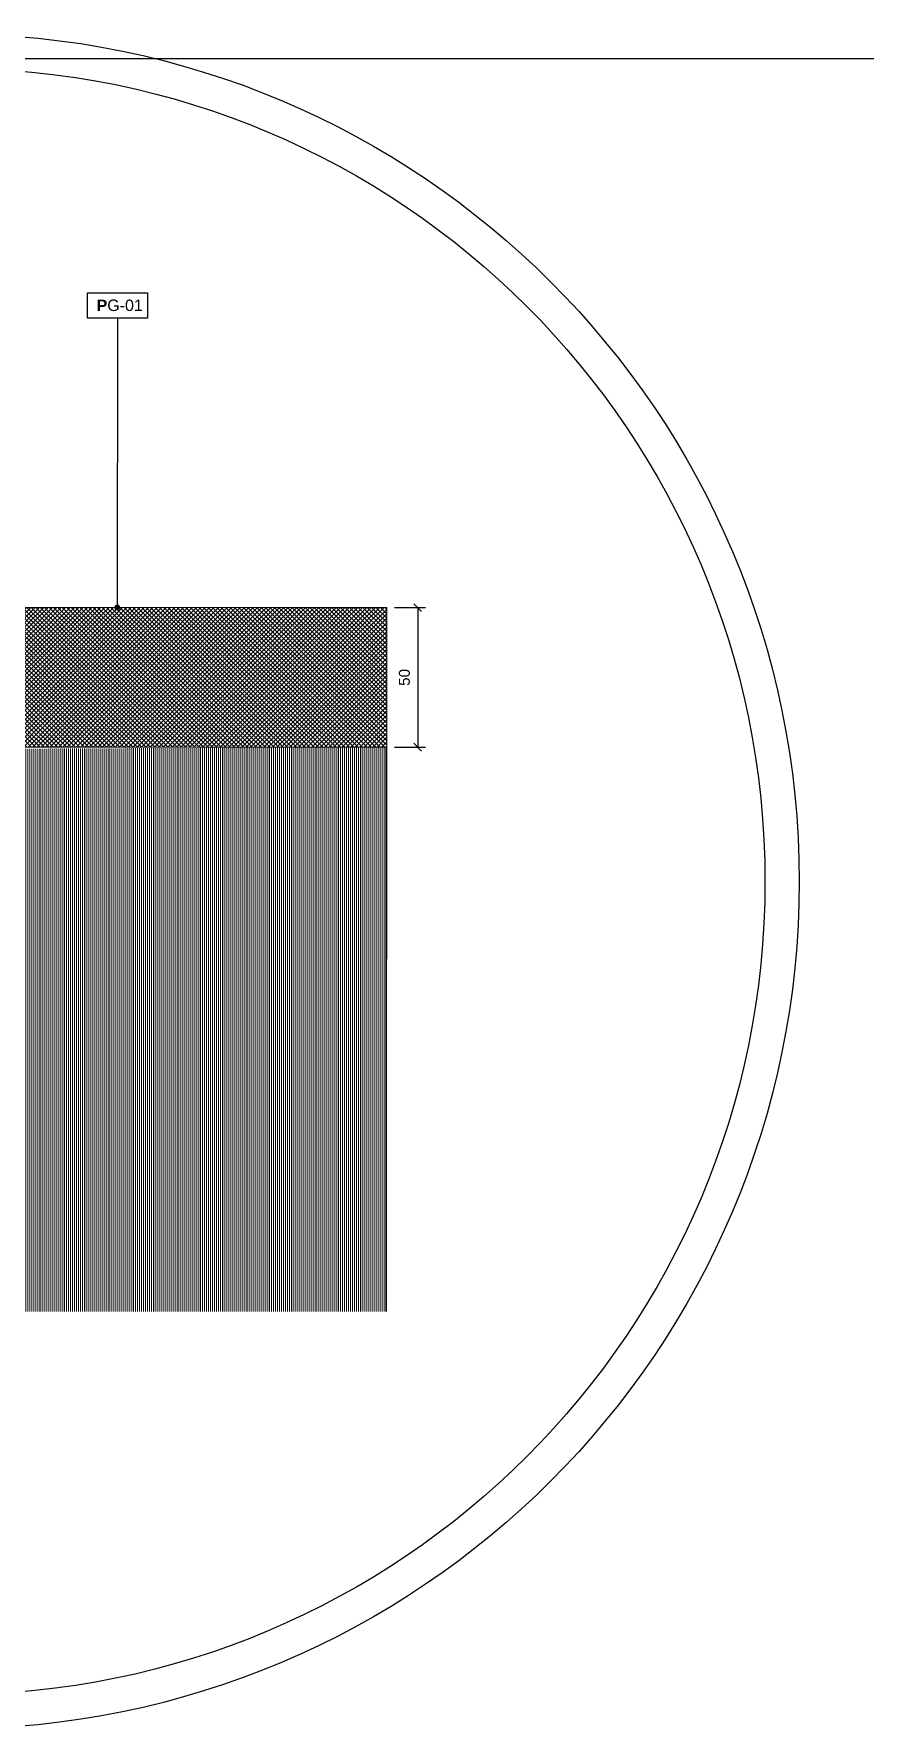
# Model space of a CAD drawing. Header units: metres. Extents: x -325 to 301, y -147 to 149.
# Drawn here: x 17.47 to 20.14, y 28.08 to 33.54 of the extents above; entities that cross this region are included whole.
import ezdxf

# ---------------------------------------------------------------- set-up
doc = ezdxf.new("R2010")
doc.units = ezdxf.units.M
doc.layers.get('Defpoints').update_dxf_attribs({"lineweight": 13})
doc.layers.add('-aux', color=50, linetype='Continuous', plot=False)
doc.layers.add('-AUX-TWQ', color=1, linetype='Continuous', plot=False)
doc.layers.add('0-TX-1_25', color=7, linetype='Continuous', true_color=0x3f4f7f)
for name, color, linetype, lineweight in [('1-CM', 7, 'Continuous', 0), ('2-L-secció', 1, 'Continuous', 0), ('3-TR Seleccionat', 44, 'Continuous', 0)]:
    doc.layers.add(name, color=color, linetype=linetype, lineweight=lineweight)
doc.layers.add('A-KEYPLAN_HATCH', color=7, linetype='Continuous')
doc.layers.add('EIT_3 TR terra vegetal', color=45, linetype='Continuous')
doc.styles.add('Arial_4', font='arial.ttf', dxfattribs={"height": 1.8})
doc.styles.get("Standard").update_dxf_attribs({"font": 'arial.ttf'})
doc.dimstyles.new('ISO-25', dxfattribs={"dimtxt": 0.1, "dimasz": 0.1, "dimexe": 0.1, "dimexo": 0.1, "dimgap": 0.1, "dimtad": 1, "dimdec": 0, "dimlfac": 100, "dimzin": 9, "dimtxsty": 'Standard', "dimblk": 'OBLIQUE', "dimcen": 0.1, "dimadec": 0, "dimazin": 0, "dimtfac": 1, "dimtdec": 0, "dimtmove": 0, "dimatfit": 3, "dimldrblk": 'OBLIQUE', "dimfxl": 1, "dimarcsym": 0})

# ---------------------------------------------------------------- blocks, each defined once
blk = doc.blocks.new('_Oblique')
at = {"color": 0, "lineweight": -2}
blk.add_line((-0.5, -0.5), (0.5, 0.5), dxfattribs=at)
blk = doc.blocks.new('*D687')
at = {"layer": '0-TX-1_25', "color": 0, "lineweight": -2, "transparency": 16777216}
for p, q in [((18.628, 31.6877), (18.728, 31.6877)), ((18.703, 31.6877), (18.703, 31.2382)), ((18.6277, 31.2382), (18.728, 31.2382))]:
    blk.add_line(p, q, dxfattribs=at)
at = {"layer": 'Defpoints', "color": 0, "transparency": 16777216}
for p in [(18.603, 31.6877), (18.6027, 31.2382), (18.703, 31.2382)]:
    blk.add_point(p, dxfattribs=at)
at = {"layer": '0-TX-1_25', "color": 0, "lineweight": -2, "transparency": 16777216, "xscale": 0.025, "yscale": 0.025, "zscale": 0.025}
for p, rotation in [((18.703, 31.6877), 90), ((18.703, 31.2382), 270)]:
    blk.add_blockref('_Oblique', p, dxfattribs=dict(at, rotation=rotation))
at = {"layer": '0-TX-1_25', "color": 0, "transparency": 16777216, "insert": (18.6601, 31.4629), "char_height": 0.035, "attachment_point": 5, "rotation": 90}
blk.add_mtext('50', dxfattribs=at)
blk = doc.blocks.new('hatch keyplan 2')
at = {"layer": 'A-KEYPLAN_HATCH'}
blk.add_lwpolyline([(0, 0.00548), (0.01287, 0.00548), (0.01287, 0), (0, 0)], close=True, dxfattribs=at)
blk = doc.blocks.new('hatch keyplan')
at = {"layer": 'A-KEYPLAN_HATCH'}
blk.add_blockref('hatch keyplan 2', (1.43058, 0.85215), dxfattribs=at)
blk = doc.blocks.new('PG01')
at = {"layer": 'A-KEYPLAN_HATCH'}
blk.add_blockref('hatch keyplan', (-1.42958, -0.85215), dxfattribs=at)
at = {"layer": 'A-KEYPLAN_HATCH', "insert": (0.00021, 0.00402), "char_height": 0.0024588, "attachment_point": 1, "line_spacing_factor": 0.938532, "style": 'Arial_4'}
blk.add_mtext_dynamic_manual_height_columns('\\pi0.00276;{\\fArial|b1|i0|c0|p34;P}G-01', width=0.0145619, gutter_width=0.015, heights=[0], dxfattribs=at)
blk = doc.blocks.new('POINT')
at = {"layer": '0-TX-1_25'}
h = blk.add_hatch(dxfattribs=at)
h.set_pattern_fill('ANGLE', color=256)
h.set_pattern_definition([(0, (-83.747, -12.726), (0, 6.985), [5.08, -1.905]), (90, (-83.747, -12.726), (-6.985, 4e-16), [5.08, -1.905])])
edge = h.paths.add_edge_path()
edge.add_arc((0, 0), 0.0075, 0, 360)
h = blk.add_hatch(color=256, dxfattribs=at)
h.dxf.hatch_style = 1
edge = h.paths.add_edge_path()
edge.add_arc((0, 0), 0.0075, 0, 360)
blk.add_circle((0, 0), 0.0075, dxfattribs=at)

msp = doc.modelspace()

# ---------------------------------------------------------------- hatches: boundary and pattern name
at = {"layer": '3-TR Seleccionat'}
h = msp.add_hatch(dxfattribs=at)
h.set_pattern_fill('ANSI31', color=256, scale=0.002, angle=225, style=0)
h.set_pattern_definition([(270, (15.2922826, 32.353139), (0.00635, -2e-18), [])])
h.paths.add_polyline_path([(17.3462, 31.2327), (17.3116, 31.1135), (17.2939, 29.42), (18.6026, 29.42), (18.6027, 31.2382)])
at = {"layer": 'EIT_3 TR terra vegetal'}
h = msp.add_hatch(dxfattribs=at)
h.set_pattern_fill('_USER', color=256, scale=0.01, angle=45.3392, style=0, double=1, pattern_type=0)
h.set_pattern_definition([(45.339164, (-5.350656, -80.022262), (-0.0071128011, 0.00702908675), []), (135.339164, (-5.350656, -80.022262), (-0.00702908675, -0.0071128011), [])])
h.paths.add_polyline_path([(17.4061, 31.6882), (18.603, 31.6877), (18.6027, 31.2381), (17.3481, 31.2382), (17.4061, 31.4393)])

# ---------------------------------------------------------------- linework, layer by layer
at = {"layer": '-aux'}
msp.add_lwpolyline([(12.2345, 33.4567), (142.2345, 33.4567)], dxfattribs=at)
at = {"layer": '-AUX-TWQ'}
for radius in [2.7302, 2.6199]:
    msp.add_circle((17.2015, 30.8056), radius, dxfattribs=at)
at = {"layer": '0-TX-1_25'}
msp.add_lwpolyline([(17.7356, 32.6197), (17.7352, 31.6881)], dxfattribs=at)
at = {"layer": '1-CM'}
msp.add_line((17.3478, 31.2382), (18.6027, 31.2382), dxfattribs=at)
msp.add_lwpolyline([(17.4061, 31.6882), (18.603, 31.6877)], dxfattribs=at)
at = {"layer": '2-L-secció'}
msp.add_line((18.6019, 29.42), (18.603, 31.6877), dxfattribs=at)

# ---------------------------------------------------------------- block references
at = {"layer": '0-TX-1_25', "xscale": -1}
msp.add_blockref('POINT', (17.7352, 31.6881), dxfattribs=at)
at = {"layer": 'A-KEYPLAN_HATCH', "xscale": 14.99999999999007, "yscale": 14.99999999999007, "zscale": 14.99999999999007}
msp.add_blockref('PG01', (17.624, 32.6197), dxfattribs=at)

# ---------------------------------------------------------------- dimensions: what is measured, and where the dimension line sits
at = {"layer": '0-TX-1_25'}
dim = msp.add_linear_dim(base=(18.703, 31.2382), p1=(18.603, 31.6877), p2=(18.6027, 31.2382), angle=90, text='50', dimstyle='ISO-25', override={"dimtxt": 0.035, "dimasz": 0.025, "dimexe": 0.025, "dimexo": 0.025, "dimgap": 0.025, "dimblk1": 'Oblique', "dimblk2": 'Oblique', "dimsah": 1, "dimfxl": 0.1, "dimfxlon": 1, "dimarcsym": 1}, dxfattribs=at)
dim.commit()
dim.dimension.update_dxf_attribs({"geometry": '*D687', "text_midpoint": (18.6601, 31.4629)})

doc.saveas('drawing.dxf')
